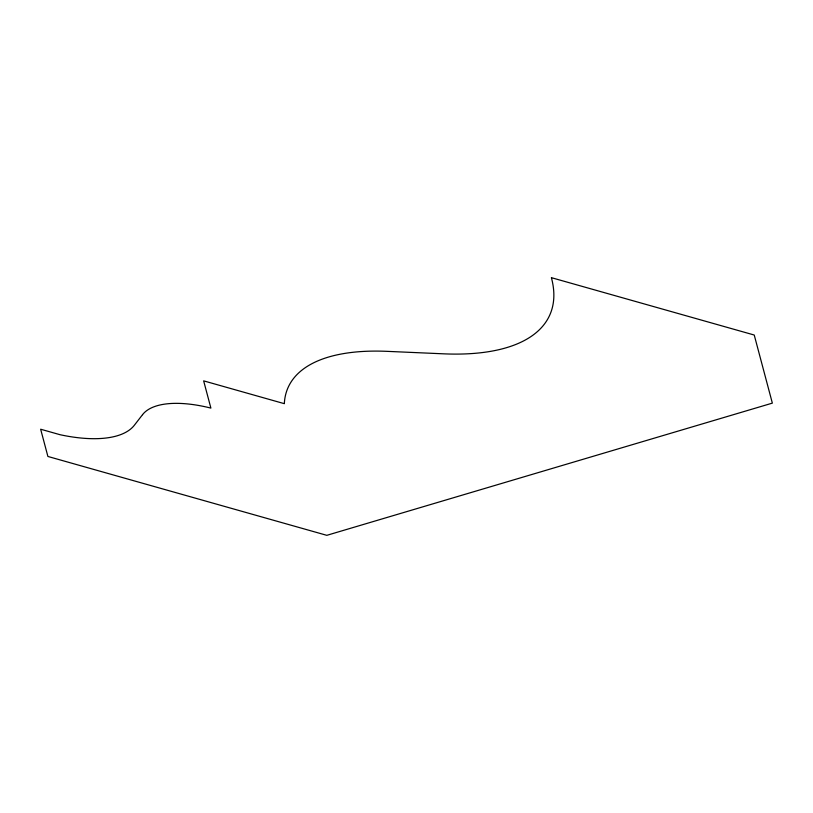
<?xml version="1.0" encoding="UTF-8"?>
<svg xmlns="http://www.w3.org/2000/svg" width="813" height="813" viewBox="0 0 813 813"><rect width="100%" height="100%" fill="white"/><g stroke="black" fill="none" stroke-linecap="round" stroke-linejoin="round"><path stroke-width="1.22" d="M142.549 414.66L134.379 425.209A116.157 48.912 23.9 0 1 60.02 434.701L40.65 429.223L47.896 456.459L326.816 535.33L772.35 403.126L754.24 335.027L551.387 277.67A254.997 107.367 23.9 0 1 443.654 353.828L387.049 351.348A237.813 100.121 23.9 0 0 284.337 403.675L203.646 380.86L210.892 408.096A97.408 41.016 23.9 0 0 142.549 414.66"/></g></svg>
